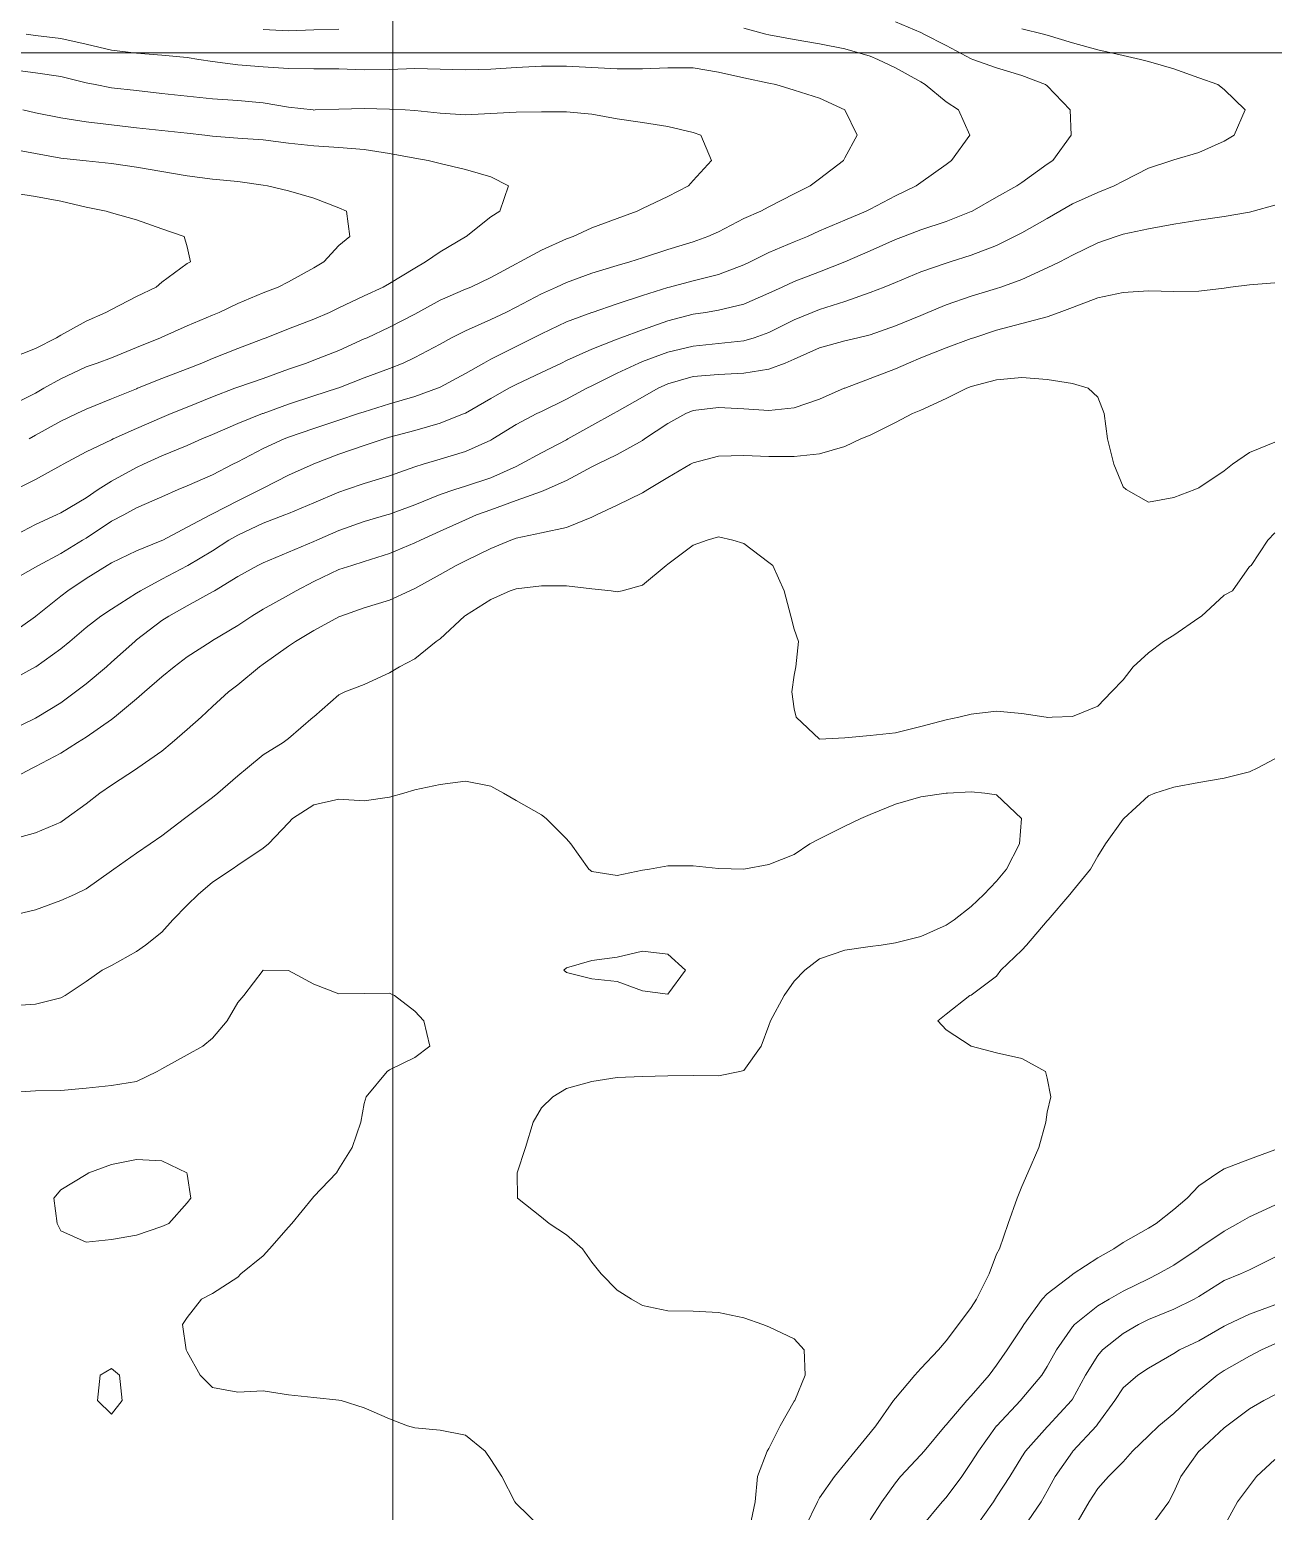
# Model space of a CAD drawing. Header units: centimetres. Extents: x 0 to 642158, y -847 to 649707.
# Drawn here: x 617159.63 to 617184.22, y 620458.56 to 620487.84 of the extents above; entities that cross this region are included whole.
import ezdxf

# ---------------------------------------------------------------- set-up
doc = ezdxf.new("R2010")
doc.units = ezdxf.units.CM
doc.header["$MEASUREMENT"] = 0
doc.layers.add('MEV_grille', color=254, linetype='Continuous', lineweight=9)
doc.layers.add('WAL_topographie 0.5', color=253, linetype='Continuous', lineweight=20)

# ---------------------------------------------------------------- blocks, each defined once
blk = doc.blocks.new('*U114')
at = {"layer": 'MEV_grille', "transparency": 33554687}
blk.add_lwpolyline([(-1338.461, 0), (1338.461, 0)], dxfattribs=at)
blk = doc.blocks.new('*U115')
at = {"layer": 'MEV_grille', "color": 0, "linetype": 'ByBlock', "lineweight": -2, "transparency": 16777216}
blk.add_blockref('*U114', (0, -1900), dxfattribs=at)
blk = doc.blocks.new('*U112')
at = {"layer": 'MEV_grille', "transparency": 33554687}
blk.add_lwpolyline([(0, 1825.476), (0, -1825.476)], dxfattribs=at)
blk = doc.blocks.new('*U113')
at = {"layer": 'MEV_grille', "color": 0, "linetype": 'ByBlock', "lineweight": -2, "transparency": 16777216}
blk.add_blockref('*U112', (1800, 0), dxfattribs=at)

msp = doc.modelspace()

# ---------------------------------------------------------------- linework, layer by layer
at = {"layer": 'WAL_topographie 0.5'}
for points in [[(617159.25, 620475.887), (617159.75, 620476.242), (617159.759, 620476.25), (617160.25, 620476.644), (617160.389, 620476.75), (617160.75, 620476.992), (617161.166, 620477.25), (617161.25, 620477.302), (617161.75, 620477.537), (617162.25, 620477.742), (617162.265, 620477.75), (617162.75, 620478.008), (617163.212, 620478.25), (617163.25, 620478.269), (617163.75, 620478.529), (617164.198, 620478.75), (617164.25, 620478.78), (617164.75, 620479.033), (617165.237, 620479.25), (617165.25, 620479.255), (617165.75, 620479.447), (617166.25, 620479.619), (617166.642, 620479.75), (617166.75, 620479.782), (617167.25, 620479.918), (617167.75, 620480.059), (617168.224, 620480.25), (617168.25, 620480.261), (617168.75, 620480.548), (617169.107, 620480.75), (617169.25, 620480.827), (617169.75, 620481.064), (617170.146, 620481.25), (617170.25, 620481.3), (617170.75, 620481.524), (617171.25, 620481.722), (617171.324, 620481.75), (617171.75, 620481.908), (617172.25, 620482.086), (617172.75, 620482.214), (617172.995, 620482.25), (617173.25, 620482.292), (617173.75, 620482.413), (617174.25, 620482.629), (617174.509, 620482.75), (617174.75, 620482.858), (617175.25, 620483.052), (617175.75, 620483.25), (617175.75, 620483.25), (617176.25, 620483.465), (617176.75, 620483.689), (617176.907, 620483.75), (617177.25, 620483.883), (617177.75, 620484.046), (617178.25, 620484.242), (617178.266, 620484.25), (617178.75, 620484.526), (617179.147, 620484.75), (617179.25, 620484.82), (617179.75, 620485.179), (617179.858, 620485.25), (617180.221, 620485.75), (617180.201, 620486.25), (617179.75, 620486.724), (617179.718, 620486.75), (617179.25, 620486.929), (617178.75, 620487.082), (617178.282, 620487.25), (617178.25, 620487.261), (617177.75, 620487.522), (617177.311, 620487.75), (617177.25, 620487.779), (617176.75, 620487.989)], [(617159.25, 620476.934), (617159.75, 620477.214), (617159.809, 620477.25), (617160.25, 620477.485), (617160.682, 620477.75), (617160.75, 620477.79), (617161.25, 620478.122), (617161.497, 620478.25), (617161.75, 620478.387), (617162.25, 620478.608), (617162.57, 620478.75), (617162.75, 620478.824), (617163.25, 620479.042), (617163.652, 620479.25), (617163.75, 620479.298), (617164.25, 620479.561), (617164.664, 620479.75), (617164.75, 620479.783), (617165.25, 620479.955), (617165.75, 620480.121), (617166.138, 620480.25), (617166.25, 620480.288), (617166.75, 620480.442), (617167.25, 620480.59), (617167.7, 620480.75), (617167.75, 620480.771), (617168.25, 620481.041), (617168.616, 620481.25), (617168.75, 620481.325), (617169.25, 620481.578), (617169.594, 620481.75), (617169.75, 620481.829), (617170.25, 620482.063), (617170.75, 620482.249), (617170.753, 620482.25), (617171.25, 620482.419), (617171.75, 620482.584), (617172.25, 620482.742), (617172.284, 620482.75), (617172.75, 620482.872), (617173.25, 620482.999), (617173.75, 620483.19), (617173.878, 620483.25), (617174.25, 620483.431), (617174.75, 620483.642), (617175.012, 620483.75), (617175.25, 620483.859), (617175.75, 620484.072), (617176.173, 620484.25), (617176.25, 620484.289), (617176.75, 620484.555), (617177.16, 620484.75), (617177.25, 620484.815), (617177.75, 620485.17), (617177.859, 620485.25), (617178.219, 620485.75), (617177.999, 620486.25), (617177.75, 620486.408), (617177.34, 620486.75), (617177.25, 620486.806), (617176.75, 620487.083), (617176.403, 620487.25), (617176.25, 620487.31), (617175.75, 620487.456), (617175.25, 620487.559), (617174.75, 620487.642), (617174.25, 620487.735), (617174.187, 620487.75), (617173.75, 620487.864)], [(617159.25, 620474.97), (617159.75, 620475.245), (617159.757, 620475.25), (617160.25, 620475.604), (617160.428, 620475.75), (617160.75, 620476.025), (617161.042, 620476.25), (617161.25, 620476.386), (617161.75, 620476.703), (617161.824, 620476.75), (617162.25, 620476.981), (617162.75, 620477.242), (617162.763, 620477.25), (617163.25, 620477.541), (617163.571, 620477.75), (617163.75, 620477.851), (617164.25, 620478.085), (617164.68, 620478.25), (617164.75, 620478.279), (617165.25, 620478.486), (617165.75, 620478.701), (617165.897, 620478.75), (617166.25, 620478.869), (617166.75, 620479.024), (617167.25, 620479.197), (617167.414, 620479.25), (617167.75, 620479.353), (617168.25, 620479.503), (617168.75, 620479.728), (617168.789, 620479.75), (617169.25, 620480.033), (617169.66, 620480.25), (617169.75, 620480.294), (617170.25, 620480.537), (617170.647, 620480.75), (617170.75, 620480.8), (617171.25, 620481.05), (617171.678, 620481.25), (617171.75, 620481.28), (617172.25, 620481.463), (617172.75, 620481.586), (617173.25, 620481.633), (617173.75, 620481.688), (617173.96, 620481.75), (617174.25, 620481.851), (617174.75, 620482.101), (617175.107, 620482.25), (617175.25, 620482.309), (617175.75, 620482.468), (617176.25, 620482.643), (617176.524, 620482.75), (617176.75, 620482.842), (617177.25, 620483.051), (617177.75, 620483.224), (617177.833, 620483.25), (617178.25, 620483.38), (617178.75, 620483.575), (617179.106, 620483.75), (617179.25, 620483.825), (617179.75, 620484.107), (617179.997, 620484.25), (617180.25, 620484.398), (617180.75, 620484.616), (617181.073, 620484.75), (617181.25, 620484.845), (617181.75, 620485.101), (617182.216, 620485.25), (617182.25, 620485.263), (617182.75, 620485.408), (617183.25, 620485.635), (617183.444, 620485.75), (617183.664, 620486.25), (617183.25, 620486.652), (617183.125, 620486.75), (617182.75, 620486.888), (617182.25, 620487.065), (617181.75, 620487.208), (617181.597, 620487.25), (617181.25, 620487.323), (617180.75, 620487.437), (617180.25, 620487.577), (617179.75, 620487.731), (617179.674, 620487.75), (617179.25, 620487.851)], [(617165.75, 620487.849), (617165.25, 620487.836), (617164.75, 620487.816), (617164.25, 620487.841)], [(617159.25, 620477.794), (617159.75, 620478.059), (617160.165, 620478.25), (617160.25, 620478.291), (617160.75, 620478.588), (617160.992, 620478.75), (617161.25, 620478.918), (617161.75, 620479.187), (617161.888, 620479.25), (617162.25, 620479.413), (617162.75, 620479.621), (617163.04, 620479.75), (617163.25, 620479.84), (617163.75, 620480.057), (617164.239, 620480.25), (617164.25, 620480.254), (617164.75, 620480.436), (617165.25, 620480.599), (617165.722, 620480.75), (617165.75, 620480.76), (617166.25, 620480.955), (617166.75, 620481.143), (617167.019, 620481.25), (617167.25, 620481.358), (617167.75, 620481.624), (617167.977, 620481.75), (617168.25, 620481.886), (617168.75, 620482.107), (617169.05, 620482.25), (617169.25, 620482.352), (617169.75, 620482.618), (617170.049, 620482.75), (617170.25, 620482.841), (617170.75, 620483.023), (617171.25, 620483.176), (617171.502, 620483.25), (617171.75, 620483.331), (617172.25, 620483.492), (617172.75, 620483.643), (617173.043, 620483.75), (617173.25, 620483.845), (617173.75, 620484.103), (617174.086, 620484.25), (617174.25, 620484.336), (617174.75, 620484.59), (617175.062, 620484.75), (617175.25, 620484.886), (617175.724, 620485.25), (617175.75, 620485.302), (617175.996, 620485.75), (617175.75, 620486.25), (617175.75, 620486.25), (617175.25, 620486.486), (617174.75, 620486.642), (617174.386, 620486.75), (617174.25, 620486.78), (617173.75, 620486.884), (617173.25, 620486.998), (617172.75, 620487.08), (617172.25, 620487.085), (617171.75, 620487.064), (617171.25, 620487.066), (617170.75, 620487.089), (617170.25, 620487.114), (617169.75, 620487.118), (617169.25, 620487.089), (617168.75, 620487.054), (617168.25, 620487.044), (617167.75, 620487.056), (617167.25, 620487.067), (617166.75, 620487.051), (617166.25, 620487.045), (617165.75, 620487.065), (617165.25, 620487.065), (617164.75, 620487.072), (617164.25, 620487.101), (617163.75, 620487.14), (617163.25, 620487.21), (617162.978, 620487.25), (617162.75, 620487.284), (617162.25, 620487.333), (617161.75, 620487.371), (617161.25, 620487.433), (617160.75, 620487.55), (617160.25, 620487.659), (617159.75, 620487.722), (617159.567, 620487.75)], [(617159.354, 620478.75), (617159.75, 620478.949), (617160.25, 620479.222), (617160.298, 620479.25), (617160.75, 620479.493), (617161.25, 620479.732), (617161.289, 620479.75), (617161.75, 620479.956), (617162.25, 620480.174), (617162.434, 620480.25), (617162.75, 620480.377), (617163.25, 620480.583), (617163.692, 620480.75), (617163.75, 620480.772), (617164.25, 620480.946), (617164.75, 620481.129), (617165.106, 620481.25), (617165.25, 620481.303), (617165.75, 620481.5), (617166.25, 620481.725), (617166.305, 620481.75), (617166.75, 620481.957), (617167.25, 620482.217), (617167.311, 620482.25), (617167.75, 620482.491), (617168.25, 620482.707), (617168.354, 620482.75), (617168.75, 620482.941), (617169.25, 620483.212), (617169.324, 620483.25), (617169.75, 620483.478), (617170.25, 620483.704), (617170.376, 620483.75), (617170.75, 620483.918), (617171.25, 620484.107), (617171.645, 620484.25), (617171.75, 620484.301), (617172.25, 620484.542), (617172.658, 620484.75), (617172.75, 620484.854), (617173.117, 620485.25), (617172.902, 620485.75), (617172.75, 620485.805), (617172.25, 620485.924), (617171.75, 620486.001), (617171.25, 620486.077), (617170.75, 620486.164), (617170.25, 620486.212), (617169.75, 620486.214), (617169.25, 620486.204), (617168.75, 620486.178), (617168.25, 620486.155), (617167.75, 620486.19), (617167.25, 620486.241), (617167.06, 620486.25), (617166.75, 620486.263), (617166.25, 620486.276), (617165.75, 620486.265), (617165.279, 620486.25), (617165.25, 620486.249), (617165.242, 620486.25), (617164.75, 620486.308), (617164.25, 620486.393), (617163.75, 620486.434), (617163.25, 620486.472), (617162.75, 620486.523), (617162.25, 620486.577), (617161.75, 620486.637), (617161.25, 620486.69), (617160.93, 620486.75), (617160.75, 620486.785), (617160.25, 620486.911), (617159.75, 620486.986), (617159.25, 620487.049)], [(617159.627, 620479.75), (617159.75, 620479.822), (617160.25, 620480.102), (617160.565, 620480.25), (617160.75, 620480.339), (617161.25, 620480.54), (617161.75, 620480.742), (617161.769, 620480.75), (617162.25, 620480.944), (617162.75, 620481.134), (617163.039, 620481.25), (617163.25, 620481.34), (617163.75, 620481.536), (617164.25, 620481.728), (617164.308, 620481.75), (617164.75, 620481.927), (617165.25, 620482.119), (617165.561, 620482.25), (617165.75, 620482.34), (617166.25, 620482.577), (617166.624, 620482.75), (617166.75, 620482.819), (617167.25, 620483.126), (617167.461, 620483.25), (617167.75, 620483.449), (617168.25, 620483.743), (617168.263, 620483.75), (617168.75, 620484.137), (617168.928, 620484.25), (617169.103, 620484.75), (617168.75, 620484.928), (617168.25, 620485.075), (617167.75, 620485.191), (617167.511, 620485.25), (617167.25, 620485.296), (617166.75, 620485.39), (617166.25, 620485.471), (617165.75, 620485.51), (617165.25, 620485.539), (617164.75, 620485.594), (617164.25, 620485.657), (617163.75, 620485.694), (617163.25, 620485.731), (617163.097, 620485.75), (617162.75, 620485.79), (617162.25, 620485.843), (617161.75, 620485.898), (617161.25, 620485.956), (617160.75, 620486.014), (617160.25, 620486.092), (617159.75, 620486.194), (617159.498, 620486.25)], [(617159.25, 620480.405), (617159.75, 620480.657), (617159.917, 620480.75), (617160.25, 620480.935), (617160.75, 620481.173), (617160.968, 620481.25), (617161.25, 620481.354), (617161.75, 620481.556), (617162.224, 620481.75), (617162.25, 620481.762), (617162.75, 620481.983), (617163.25, 620482.195), (617163.381, 620482.25), (617163.75, 620482.423), (617164.25, 620482.636), (617164.546, 620482.75), (617164.75, 620482.854), (617165.25, 620483.13), (617165.448, 620483.25), (617165.75, 620483.573), (617165.962, 620483.75), (617165.9, 620484.25), (617165.75, 620484.313), (617165.25, 620484.508), (617164.75, 620484.652), (617164.335, 620484.75), (617164.25, 620484.765), (617163.75, 620484.835), (617163.25, 620484.884), (617162.75, 620484.948), (617162.25, 620485.035), (617161.75, 620485.122), (617161.25, 620485.194), (617160.75, 620485.242), (617160.683, 620485.25), (617160.25, 620485.3), (617159.75, 620485.387), (617159.25, 620485.484)], [(617159.25, 620481.339), (617159.75, 620481.537), (617160.166, 620481.75), (617160.25, 620481.802), (617160.75, 620482.075), (617161.143, 620482.25), (617161.25, 620482.31), (617161.75, 620482.561), (617162.139, 620482.75), (617162.25, 620482.848), (617162.75, 620483.213), (617162.814, 620483.25), (617162.75, 620483.546), (617162.688, 620483.75), (617162.25, 620483.899), (617161.75, 620484.078), (617161.25, 620484.22), (617161.146, 620484.25), (617160.75, 620484.332), (617160.25, 620484.446), (617159.75, 620484.538), (617159.25, 620484.616)], [(617159.25, 620473.986), (617159.75, 620474.232), (617159.782, 620474.25), (617160.25, 620474.536), (617160.539, 620474.75), (617160.75, 620474.91), (617161.151, 620475.25), (617161.25, 620475.336), (617161.713, 620475.75), (617161.75, 620475.779), (617162.25, 620476.159), (617162.388, 620476.25), (617162.75, 620476.453), (617163.25, 620476.727), (617163.288, 620476.75), (617163.75, 620477.029), (617164.147, 620477.25), (617164.25, 620477.303), (617164.75, 620477.512), (617165.25, 620477.724), (617165.309, 620477.75), (617165.75, 620477.943), (617166.25, 620478.12), (617166.697, 620478.25), (617166.75, 620478.265), (617167.25, 620478.448), (617167.75, 620478.654), (617168.038, 620478.75), (617168.25, 620478.817), (617168.75, 620478.983), (617169.25, 620479.207), (617169.341, 620479.25), (617169.75, 620479.478), (617170.25, 620479.735), (617170.277, 620479.75), (617170.75, 620480.012), (617171.175, 620480.25), (617171.25, 620480.292), (617171.75, 620480.575), (617172.059, 620480.75), (617172.25, 620480.836), (617172.75, 620480.982), (617173.25, 620481.026), (617173.75, 620481.048), (617174.25, 620481.129), (617174.568, 620481.25), (617174.75, 620481.325), (617175.25, 620481.548), (617175.75, 620481.687), (617176.007, 620481.75), (617176.25, 620481.808), (617176.75, 620481.984), (617177.25, 620482.192), (617177.39, 620482.25), (617177.75, 620482.398), (617178.25, 620482.569), (617178.75, 620482.723), (617178.835, 620482.75), (617179.25, 620482.901), (617179.75, 620483.129), (617179.997, 620483.25), (617180.25, 620483.379), (617180.75, 620483.623), (617181.116, 620483.75), (617181.25, 620483.793), (617181.75, 620483.9), (617182.25, 620483.993), (617182.75, 620484.07), (617183.25, 620484.143), (617183.75, 620484.233), (617183.822, 620484.25), (617184.25, 620484.366)], [(617159.25, 620473.012), (617159.7, 620473.25), (617159.75, 620473.275), (617160.25, 620473.543), (617160.579, 620473.75), (617160.75, 620473.86), (617161.25, 620474.204), (617161.312, 620474.25), (617161.75, 620474.613), (617161.906, 620474.75), (617162.25, 620475.047), (617162.489, 620475.25), (617162.75, 620475.445), (617163.223, 620475.75), (617163.25, 620475.765), (617163.75, 620476.064), (617164.027, 620476.25), (617164.25, 620476.384), (617164.75, 620476.664), (617164.902, 620476.75), (617165.25, 620476.931), (617165.75, 620477.167), (617166.002, 620477.25), (617166.25, 620477.328), (617166.75, 620477.484), (617167.25, 620477.695), (617167.36, 620477.75), (617167.75, 620477.927), (617168.25, 620478.153), (617168.47, 620478.25), (617168.75, 620478.351), (617169.25, 620478.531), (617169.75, 620478.71), (617169.847, 620478.75), (617170.25, 620478.931), (617170.75, 620479.197), (617170.854, 620479.25), (617171.25, 620479.445), (617171.75, 620479.722), (617171.792, 620479.75), (617172.25, 620480.053), (617172.609, 620480.25), (617172.75, 620480.309), (617173.25, 620480.369), (617173.75, 620480.343), (617174.25, 620480.314), (617174.75, 620480.366), (617175.25, 620480.536), (617175.738, 620480.75), (617175.75, 620480.755), (617176.25, 620480.941), (617176.75, 620481.136), (617177.009, 620481.25), (617177.25, 620481.35), (617177.75, 620481.547), (617178.25, 620481.733), (617178.301, 620481.75), (617178.75, 620481.9), (617179.25, 620482.033), (617179.75, 620482.164), (617179.985, 620482.25), (617180.25, 620482.349), (617180.75, 620482.535), (617181.25, 620482.645), (617181.75, 620482.674), (617182.25, 620482.666), (617182.75, 620482.67), (617183.25, 620482.732), (617183.375, 620482.75), (617183.75, 620482.794), (617184.25, 620482.832)], [(617159.25, 620471.828), (617159.75, 620471.965), (617160.25, 620472.178), (617160.353, 620472.25), (617160.75, 620472.541), (617161.02, 620472.75), (617161.25, 620472.911), (617161.75, 620473.231), (617161.776, 620473.25), (617162.25, 620473.582), (617162.455, 620473.75), (617162.75, 620474.011), (617163.025, 620474.25), (617163.25, 620474.46), (617163.566, 620474.75), (617163.75, 620474.891), (617164.181, 620475.25), (617164.25, 620475.299), (617164.75, 620475.655), (617164.89, 620475.75), (617165.25, 620475.962), (617165.75, 620476.236), (617165.784, 620476.25), (617166.25, 620476.414), (617166.75, 620476.563), (617167.151, 620476.75), (617167.25, 620476.795), (617167.75, 620477.07), (617168.064, 620477.25), (617168.25, 620477.343), (617168.75, 620477.588), (617169.147, 620477.75), (617169.25, 620477.788), (617169.75, 620477.896), (617170.25, 620477.999), (617170.75, 620478.203), (617170.841, 620478.25), (617171.25, 620478.442), (617171.75, 620478.686), (617171.854, 620478.75), (617172.25, 620478.99), (617172.697, 620479.25), (617172.75, 620479.279), (617173.25, 620479.409), (617173.75, 620479.42), (617174.25, 620479.4), (617174.75, 620479.401), (617175.25, 620479.457), (617175.75, 620479.602), (617176.067, 620479.75), (617176.25, 620479.826), (617176.75, 620480.076), (617177.086, 620480.25), (617177.25, 620480.321), (617177.75, 620480.547), (617178.159, 620480.75), (617178.25, 620480.784), (617178.75, 620480.917), (617179.25, 620480.965), (617179.75, 620480.923), (617180.25, 620480.848), (617180.558, 620480.75), (617180.75, 620480.576), (617180.879, 620480.25), (617180.943, 620479.75), (617181.066, 620479.25), (617181.25, 620478.806), (617181.311, 620478.75), (617181.75, 620478.502), (617182.25, 620478.592), (617182.671, 620478.75), (617182.75, 620478.781), (617183.25, 620479.117), (617183.415, 620479.25), (617183.75, 620479.481), (617184.25, 620479.687)], [(617159.25, 620470.329), (617159.75, 620470.448), (617160.25, 620470.63), (617160.521, 620470.75), (617160.75, 620470.859), (617161.25, 620471.214), (617161.296, 620471.25), (617161.75, 620471.564), (617162.016, 620471.75), (617162.25, 620471.909), (617162.698, 620472.25), (617162.75, 620472.292), (617163.25, 620472.662), (617163.358, 620472.75), (617163.75, 620473.093), (617163.939, 620473.25), (617164.25, 620473.505), (617164.647, 620473.75), (617164.75, 620473.832), (617165.24, 620474.25), (617165.25, 620474.261), (617165.75, 620474.691), (617165.867, 620474.75), (617166.25, 620474.895), (617166.75, 620475.131), (617166.944, 620475.25), (617167.25, 620475.403), (617167.674, 620475.75), (617167.75, 620475.8), (617168.229, 620476.25), (617168.25, 620476.264), (617168.75, 620476.575), (617169.137, 620476.75), (617169.25, 620476.788), (617169.75, 620476.85), (617170.25, 620476.845), (617170.75, 620476.79), (617171.13, 620476.75), (617171.25, 620476.729), (617171.35, 620476.75), (617171.75, 620476.858), (617172.218, 620477.25), (617172.25, 620477.276), (617172.75, 620477.652), (617173.026, 620477.75), (617173.25, 620477.814), (617173.533, 620477.75), (617173.75, 620477.686), (617174.25, 620477.31), (617174.328, 620477.25), (617174.551, 620476.75), (617174.682, 620476.25), (617174.75, 620475.99), (617174.836, 620475.75), (617174.784, 620475.25), (617174.75, 620475.083), (617174.705, 620474.75), (617174.75, 620474.417), (617174.79, 620474.25), (617175.25, 620473.818), (617175.75, 620473.844), (617176.25, 620473.889), (617176.75, 620473.941), (617177.25, 620474.069), (617177.75, 620474.202), (617178, 620474.25), (617178.25, 620474.311), (617178.75, 620474.37), (617179.25, 620474.322), (617179.732, 620474.25), (617179.75, 620474.248), (617179.85, 620474.25), (617180.25, 620474.263), (617180.75, 620474.469), (617181.021, 620474.75), (617181.25, 620474.989), (617181.447, 620475.25), (617181.75, 620475.521), (617182.051, 620475.75), (617182.25, 620475.87), (617182.75, 620476.217), (617182.803, 620476.25), (617183.25, 620476.663), (617183.414, 620476.75), (617183.75, 620477.23), (617183.781, 620477.25), (617184.113, 620477.75), (617184.25, 620477.892)], [(617184.25, 620473.432), (617183.916, 620473.25), (617183.75, 620473.172), (617183.25, 620473.05), (617182.75, 620472.961), (617182.25, 620472.869), (617181.877, 620472.75), (617181.75, 620472.695), (617181.266, 620472.25), (617181.25, 620472.234), (617180.904, 620471.75), (617180.75, 620471.507), (617180.606, 620471.25), (617180.25, 620470.816), (617180.196, 620470.75), (617179.766, 620470.25), (617179.75, 620470.23), (617179.339, 620469.75), (617179.25, 620469.648), (617178.833, 620469.25), (617178.75, 620469.132), (617178.25, 620468.76), (617178.221, 620468.75), (617177.75, 620468.384), (617177.586, 620468.25), (617177.75, 620468.074), (617178.25, 620467.75), (617178.25, 620467.75), (617178.75, 620467.62), (617179.25, 620467.509), (617179.717, 620467.25), (617179.75, 620467.117), (617179.824, 620466.75), (617179.75, 620466.445), (617179.72, 620466.25), (617179.585, 620465.75), (617179.37, 620465.25), (617179.25, 620464.979), (617179.158, 620464.75), (617178.976, 620464.25), (617178.804, 620463.75), (617178.75, 620463.641), (617178.606, 620463.25), (617178.355, 620462.75), (617178.25, 620462.586), (617177.998, 620462.25), (617177.75, 620461.931), (617177.602, 620461.75), (617177.25, 620461.384), (617177.133, 620461.25), (617176.75, 620460.798), (617176.714, 620460.75), (617176.361, 620460.25), (617176.25, 620460.108), (617175.956, 620459.75), (617175.75, 620459.496), (617175.546, 620459.25), (617175.25, 620458.827), (617175.208, 620458.75), (617174.968, 620458.25)], [(617159.25, 620468.548), (617159.75, 620468.584), (617160.25, 620468.705), (617160.339, 620468.75), (617160.75, 620469.032), (617161.071, 620469.25), (617161.25, 620469.348), (617161.75, 620469.622), (617161.924, 620469.75), (617162.25, 620470.001), (617162.468, 620470.25), (617162.75, 620470.535), (617162.967, 620470.75), (617163.25, 620470.992), (617163.638, 620471.25), (617163.75, 620471.331), (617164.25, 620471.662), (617164.355, 620471.75), (617164.75, 620472.164), (617164.828, 620472.25), (617165.25, 620472.521), (617165.75, 620472.63), (617166.25, 620472.602), (617166.75, 620472.67), (617167.029, 620472.75), (617167.25, 620472.814), (617167.75, 620472.923), (617168.25, 620472.985), (617168.75, 620472.891), (617169.003, 620472.75), (617169.25, 620472.608), (617169.75, 620472.321), (617169.848, 620472.25), (617170.25, 620471.848), (617170.33, 620471.75), (617170.691, 620471.25), (617170.75, 620471.205), (617171.25, 620471.123), (617171.75, 620471.226), (617171.89, 620471.25), (617172.25, 620471.316), (617172.75, 620471.315), (617173.25, 620471.262), (617173.75, 620471.25), (617174.25, 620471.338), (617174.75, 620471.537), (617175.056, 620471.75), (617175.25, 620471.845), (617175.75, 620472.098), (617176.066, 620472.25), (617176.25, 620472.326), (617176.75, 620472.533), (617177.25, 620472.678), (617177.75, 620472.748), (617177.781, 620472.75), (617178.25, 620472.775), (617178.518, 620472.75), (617178.75, 620472.716), (617179.239, 620472.25), (617179.203, 620471.75), (617178.943, 620471.25), (617178.75, 620471.013), (617178.5, 620470.75), (617178.25, 620470.509), (617177.913, 620470.25), (617177.75, 620470.142), (617177.25, 620469.921), (617176.75, 620469.791), (617176.471, 620469.75), (617176.25, 620469.721), (617175.75, 620469.645), (617175.25, 620469.479), (617174.959, 620469.25), (617174.75, 620469.034), (617174.55, 620468.75), (617174.277, 620468.25), (617174.25, 620468.158), (617174.094, 620467.75), (617173.75, 620467.271), (617173.676, 620467.25), (617173.25, 620467.166), (617172.75, 620467.17), (617172.25, 620467.166), (617171.75, 620467.155), (617171.25, 620467.13), (617170.75, 620467.052), (617170.25, 620466.913), (617169.975, 620466.75), (617169.75, 620466.53), (617169.586, 620466.25), (617169.435, 620465.75), (617169.269, 620465.25), (617169.277, 620464.75), (617169.75, 620464.373), (617169.902, 620464.25), (617170.25, 620464.021), (617170.565, 620463.75), (617170.75, 620463.485), (617170.935, 620463.25), (617171.25, 620462.93), (617171.531, 620462.75), (617171.75, 620462.63), (617172.25, 620462.525), (617172.75, 620462.516), (617173.25, 620462.488), (617173.75, 620462.386), (617174.128, 620462.25), (617174.25, 620462.205), (617174.75, 620461.969), (617174.944, 620461.75), (617174.968, 620461.25), (617174.759, 620460.75), (617174.75, 620460.735), (617174.471, 620460.25), (617174.25, 620459.804), (617174.216, 620459.75), (617174.02, 620459.25), (617173.977, 620458.75), (617173.873, 620458.25)], [(617172.597, 620469.25), (617172.25, 620468.781), (617171.75, 620468.844), (617171.25, 620469.029), (617170.75, 620469.082), (617170.25, 620469.207), (617170.196, 620469.25), (617170.25, 620469.299), (617170.75, 620469.447), (617171.25, 620469.507), (617171.75, 620469.629), (617172.25, 620469.568), (617172.597, 620469.25)], [(617159.25, 620466.838), (617159.75, 620466.868), (617160.25, 620466.874), (617160.75, 620466.922), (617161.25, 620466.975), (617161.75, 620467.054), (617162.159, 620467.25), (617162.25, 620467.306), (617162.75, 620467.582), (617163.056, 620467.75), (617163.25, 620467.907), (617163.538, 620468.25), (617163.75, 620468.614), (617163.866, 620468.75), (617164.25, 620469.25), (617164.25, 620469.25), (617164.251, 620469.25), (617164.75, 620469.244), (617165.25, 620468.979), (617165.75, 620468.788), (617166.25, 620468.794), (617166.75, 620468.801), (617166.846, 620468.75), (617167.25, 620468.444), (617167.429, 620468.25), (617167.546, 620467.75), (617167.25, 620467.528), (617166.75, 620467.285), (617166.703, 620467.25), (617166.287, 620466.75), (617166.25, 620466.618), (617166.185, 620466.25), (617166.012, 620465.75), (617165.75, 620465.328), (617165.698, 620465.25), (617165.25, 620464.784), (617165.225, 620464.75), (617164.82, 620464.25), (617164.75, 620464.176), (617164.378, 620463.75), (617164.25, 620463.609), (617163.811, 620463.25), (617163.75, 620463.185), (617163.25, 620462.867), (617163.03, 620462.75), (617162.75, 620462.389), (617162.658, 620462.25), (617162.727, 620461.75), (617162.75, 620461.711), (617163.008, 620461.25), (617163.25, 620461.008), (617163.75, 620460.913), (617164.25, 620460.941), (617164.75, 620460.864), (617165.25, 620460.807), (617165.75, 620460.757), (617165.79, 620460.75), (617166.25, 620460.607), (617166.75, 620460.389), (617167.106, 620460.25), (617167.25, 620460.207), (617167.75, 620460.164), (617168.25, 620460.064), (617168.641, 620459.75), (617168.75, 620459.587), (617168.966, 620459.25), (617169.224, 620458.75), (617169.25, 620458.714), (617169.734, 620458.25)], [(617184.25, 620465.703), (617183.75, 620465.517), (617183.25, 620465.33), (617183.12, 620465.25), (617182.75, 620464.992), (617182.514, 620464.75), (617182.25, 620464.523), (617181.902, 620464.25), (617181.75, 620464.155), (617181.25, 620463.87), (617181.065, 620463.75), (617180.75, 620463.572), (617180.266, 620463.25), (617180.25, 620463.24), (617179.75, 620462.858), (617179.651, 620462.75), (617179.289, 620462.25), (617179.25, 620462.188), (617178.957, 620461.75), (617178.75, 620461.447), (617178.602, 620461.25), (617178.25, 620460.844), (617178.158, 620460.75), (617177.75, 620460.269), (617177.733, 620460.25), (617177.318, 620459.75), (617177.25, 620459.674), (617176.852, 620459.25), (617176.75, 620459.126), (617176.482, 620458.75), (617176.25, 620458.395)], [(617162.384, 620464.25), (617162.25, 620464.188), (617161.75, 620464.02), (617161.25, 620463.93), (617160.75, 620463.877), (617160.25, 620464.105), (617160.178, 620464.25), (617160.11, 620464.75), (617160.25, 620464.912), (617160.75, 620465.214), (617160.804, 620465.25), (617161.25, 620465.415), (617161.75, 620465.512), (617162.25, 620465.484), (617162.744, 620465.25), (617162.75, 620465.222), (617162.823, 620464.75), (617162.75, 620464.657), (617162.384, 620464.25)], [(617184.25, 620464.609), (617183.75, 620464.382), (617183.521, 620464.25), (617183.25, 620464.095), (617182.75, 620463.759), (617182.737, 620463.75), (617182.25, 620463.427), (617181.941, 620463.25), (617181.75, 620463.157), (617181.25, 620462.91), (617180.972, 620462.75), (617180.75, 620462.619), (617180.289, 620462.25), (617180.25, 620462.205), (617179.933, 620461.75), (617179.75, 620461.419), (617179.645, 620461.25), (617179.25, 620460.781), (617179.223, 620460.75), (617178.752, 620460.25), (617178.75, 620460.247), (617178.394, 620459.75), (617178.25, 620459.522), (617178.06, 620459.25), (617177.75, 620458.834), (617177.674, 620458.75), (617177.259, 620458.25)], [(617184.25, 620463.582), (617183.75, 620463.333), (617183.57, 620463.25), (617183.25, 620463.119), (617182.75, 620462.803), (617182.657, 620462.75), (617182.25, 620462.553), (617181.75, 620462.352), (617181.555, 620462.25), (617181.25, 620462.074), (617180.843, 620461.75), (617180.75, 620461.641), (617180.51, 620461.25), (617180.25, 620460.778), (617180.231, 620460.75), (617179.77, 620460.25), (617179.75, 620460.229), (617179.32, 620459.75), (617179.25, 620459.637), (617179.008, 620459.25), (617178.75, 620458.845), (617178.689, 620458.75), (617178.334, 620458.25)], [(617184.25, 620462.64), (617183.75, 620462.458), (617183.313, 620462.25), (617183.25, 620462.219), (617182.75, 620461.927), (617182.365, 620461.75), (617182.25, 620461.681), (617181.75, 620461.391), (617181.544, 620461.25), (617181.25, 620460.999), (617181.086, 620460.75), (617180.75, 620460.286), (617180.725, 620460.25), (617180.259, 620459.75), (617180.25, 620459.739), (617179.906, 620459.25), (617179.75, 620458.958), (617179.632, 620458.75), (617179.29, 620458.25)], [(617184.25, 620461.869), (617183.987, 620461.75), (617183.75, 620461.627), (617183.25, 620461.344), (617183.112, 620461.25), (617182.75, 620460.949), (617182.523, 620460.75), (617182.25, 620460.493), (617181.958, 620460.25), (617181.75, 620460.053), (617181.439, 620459.75), (617181.25, 620459.539), (617180.962, 620459.25), (617180.75, 620459.014), (617180.582, 620458.75), (617180.287, 620458.25)], [(617161.25, 620460.483), (617161.467, 620460.75), (617161.409, 620461.25), (617161.25, 620461.38), (617161.031, 620461.25), (617160.976, 620460.75), (617161.25, 620460.483)], [(617184.25, 620460.86), (617184.031, 620460.75), (617183.75, 620460.587), (617183.302, 620460.25), (617183.25, 620460.208), (617182.754, 620459.75), (617182.75, 620459.746), (617182.389, 620459.25), (617182.25, 620458.939), (617182.156, 620458.75), (617181.783, 620458.25)], [(617184.25, 620459.585), (617183.885, 620459.25), (617183.75, 620459.067), (617183.514, 620458.75), (617183.25, 620458.266)]]:
    msp.add_lwpolyline(points, dxfattribs=at)

# ---------------------------------------------------------------- block references
at = {"layer": 'MEV_grille', "transparency": 33554687}
for name, p in [('*U113', (615366.814, 620593.644)), ('*U115', (616669.481, 622387.381))]:
    msp.add_blockref(name, p, dxfattribs=at)

doc.saveas('drawing.dxf')
